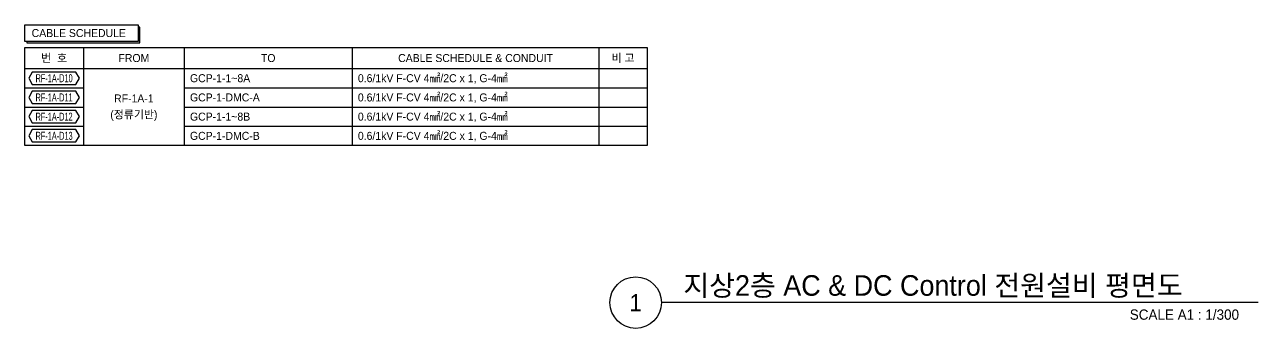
# Model space of a CAD drawing. Header units: millimetres. Extents: x 33052 to 374593, y 4425 to 1197630.
# Drawn here: x 33052 to 140922, y 187050 to 213609 of the extents above; entities that cross this region are included whole.
import ezdxf
from ezdxf.enums import TextEntityAlignment as Align

# ---------------------------------------------------------------- set-up
doc = ezdxf.new("R2010")
doc.units = ezdxf.units.MM
doc.header["$LTSCALE"] = 50
for name, color, linetype in [('-----29 Indicator', 1, 'Continuous'), ('-----29 주기', 1, 'Continuous'), ('-----30 Text', 2, 'Continuous'), ('-----41 Drawing Title', 2, 'Continuous')]:
    doc.layers.add(name, color=color, linetype=linetype)
doc.styles.add('ELEC', font='')
doc.styles.get('ELEC').set_extended_font_data('Dotum')

msp = doc.modelspace()

# ---------------------------------------------------------------- linework, layer by layer
at = {"layer": '-----41 Drawing Title', "color": 7}
msp.add_line((140922, 189300), (88728, 189300), dxfattribs=at)
msp.add_circle((86478, 189300), 2250, dxfattribs=at)

# ---------------------------------------------------------------- texts
at = {"layer": '-----30 Text', "style": 'ELEC'}
msp.add_text('CABLE SCHEDULE', height=700, dxfattribs=at).set_placement((33663, 212526, 0))
at = {"layer": '-----41 Drawing Title', "color": 2, "style": 'ELEC'}
msp.add_text('지상2층 AC & DC Control 전원설비 평면도', height=1800, dxfattribs=at).set_placement((90645, 189900))
at = {"layer": '-----41 Drawing Title', "color": 7, "style": 'ELEC'}
msp.add_text('1', height=1500, dxfattribs=at).set_placement((86478, 189300), align=Align.MIDDLE)
at = {"layer": '-----41 Drawing Title', "style": 'ELEC'}
msp.add_text('SCALE A1 : 1/300', height=900, dxfattribs=at).set_placement((139237, 187800), align=Align.RIGHT)

# ---------------------------------------------------------------- wipeouts: each hides what was drawn before it
msp.add_wipeout([(87487, 203046), (33054, 203046), (33054, 211615), (87487, 211615)]).translate(0, 0, 0).dxf.layer = '-----29 Indicator'

# ---------------------------------------------------------------- next in the draw order: linework, layer by layer
at = {"layer": '-----29 Indicator', "elevation": 0}
for points in [[(33052, 213609), (42971, 213609), (42971, 212139), (33052, 212139)], [(87487, 203046), (33054, 203046), (33054, 211615), (87487, 211615)]]:
    msp.add_lwpolyline(points, close=True, dxfattribs=at)
for points in [[(33248, 212139), (33248, 212013), (43111, 212013), (43111, 213385), (42971, 213385)], [(38194, 211615), (38194, 203046)], [(47005, 211615), (47005, 203046)], [(61687, 211615), (61687, 203046)], [(83261, 211615), (83261, 203046)], [(33054, 209767), (87487, 209767)], [(33054, 209767), (87487, 209767)], [(33054, 208086), (38194, 208086)], [(47005, 208086), (87487, 208086)], [(33054, 206406), (38194, 206406)], [(47005, 206406), (87487, 206406)], [(33054, 204726), (38194, 204726)], [(47005, 204726), (87487, 204726)]]:
    msp.add_lwpolyline(points, dxfattribs=at)
at = {"layer": '-----29 주기', "elevation": 0}
for points in [[(33714, 209466), (33403, 208927), (33714, 208388), (37533, 208388), (37844, 208927), (37533, 209466)], [(33714, 207786), (33403, 207247), (33714, 206708), (37533, 206708), (37844, 207247), (37533, 207786)], [(33714, 206106), (33403, 205567), (33714, 205028), (37533, 205028), (37844, 205567), (37533, 206106)], [(33714, 204426), (33403, 203887), (33714, 203348), (37533, 203348), (37844, 203887), (37533, 204426)]]:
    msp.add_lwpolyline(points, close=True, dxfattribs=at)

# ---------------------------------------------------------------- next in the draw order: texts
at = {"layer": '-----30 Text', "style": 'ELEC'}
for s, p in [('번  호', (35624, 210691, 0)), ('FROM', (42600, 210691, 0)), ('TO', (54346, 210691, 0)), ('CABLE SCHEDULE & CONDUIT', (72474, 210691, 0)), ('비 고', (85374, 210691, 0)), ('RF-1A-1', (42600, 207156, 0)), ('(정류기반)', (42600, 205756, 0))]:
    msp.add_text(s, height=700, dxfattribs=at).set_placement(p, align=Align.MIDDLE_CENTER)
at = {"layer": '-----30 Text', "linetype": 'Continuous', "style": 'ELEC', "width": 0.7}
for s, p in [('RF-1A-D10', (35624, 208927, 0)), ('RF-1A-D11', (35624, 207247, 0)), ('RF-1A-D12', (35624, 205567, 0)), ('RF-1A-D13', (35624, 203887, 0))]:
    msp.add_text(s, height=700, dxfattribs=at).set_placement(p, align=Align.MIDDLE)
at = {"layer": '-----30 Text', "style": 'ELEC'}
for s, p in [('GCP-1-1~8A', (47505, 208927, 0)), ('0.6/1kV F-CV 4㎟/2C x 1, G-4㎟', (62187, 208927, 0)), ('GCP-1-DMC-A', (47505, 207247, 0)), ('0.6/1kV F-CV 4㎟/2C x 1, G-4㎟', (62187, 207246, 0)), ('0.6/1kV F-CV 4㎟/2C x 1, G-4㎟', (62187, 205566, 0)), ('GCP-1-1~8B', (47505, 205566, 0)), ('GCP-1-DMC-B', (47505, 203886, 0)), ('0.6/1kV F-CV 4㎟/2C x 1, G-4㎟', (62187, 203886, 0))]:
    msp.add_text(s, height=700, dxfattribs=at).set_placement(p, align=Align.MIDDLE_LEFT)

doc.saveas('drawing.dxf')
